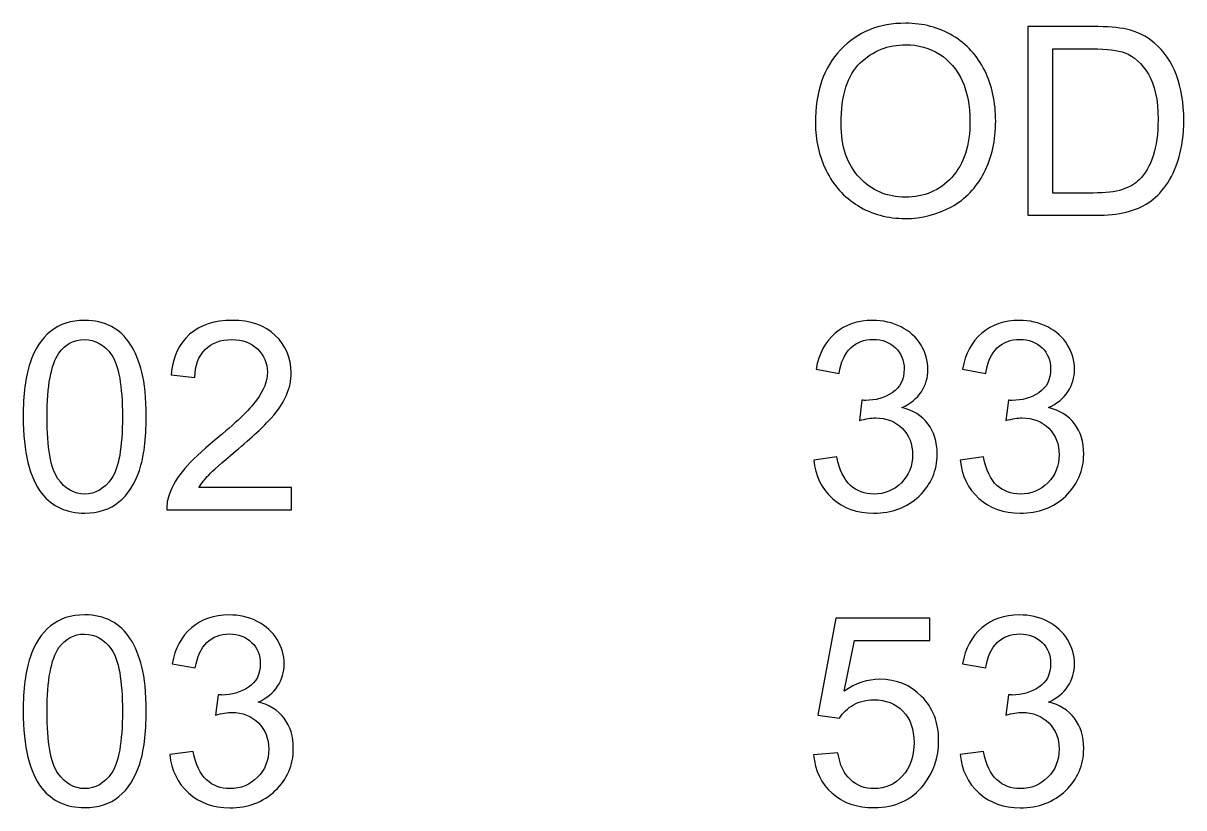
# Model space of a CAD drawing. Header units: centimetres. Extents: x -55.7 to 42.9, y -35.5 to -4.3.
# Drawn here: x -55.74 to -50.15, y -25.29 to -21.52 of the extents above; entities that cross this region are included whole.
import ezdxf

# ---------------------------------------------------------------- set-up
doc = ezdxf.new("R2010")
doc.units = ezdxf.units.CM
doc.header["$MEASUREMENT"] = 0
doc.layers.add('Layer 1', color=7, linetype='Continuous')

msp = doc.modelspace()

# ---------------------------------------------------------------- linework, layer by layer
at = {"layer": 'Layer 1', "color": 250}
for points, knots in [([(-51.92514, -21.99788), (-51.92514, -21.84696), (-51.88471, -21.72885), (-51.80364, -21.64355), (-51.80364, -21.64355), (-51.72257, -21.55825), (-51.61801, -21.51549), (-51.48974, -21.51549), (-51.48974, -21.51549), (-51.40592, -21.51549), (-51.33014, -21.5356), (-51.26283, -21.57561), (-51.26283, -21.57561), (-51.19552, -21.61582), (-51.14409, -21.6717), (-51.10874, -21.74346), (-51.10874, -21.74346), (-51.07339, -21.815), (-51.05582, -21.89649), (-51.05582, -21.9873), (-51.05582, -21.9873), (-51.05582, -22.07959), (-51.07424, -22.16214), (-51.11149, -22.23474), (-51.11149, -22.23474), (-51.14874, -22.30755), (-51.20145, -22.36258), (-51.2696, -22.40005), (-51.2696, -22.40005), (-51.33797, -22.43751), (-51.41142, -22.45614), (-51.49037, -22.45614), (-51.49037, -22.45614), (-51.5761, -22.45614), (-51.65251, -22.43561), (-51.71982, -22.39412), (-51.71982, -22.39412), (-51.78734, -22.35285), (-51.83835, -22.29633), (-51.87307, -22.22479), (-51.87307, -22.22479), (-51.90778, -22.15346), (-51.92514, -22.07768), (-51.92514, -21.99788)], [0, 0, 0, 0, 0.0909091, 0.0909091, 0.0909091, 0.0909091, 0.1818182, 0.1818182, 0.1818182, 0.1818182, 0.2727273, 0.2727273, 0.2727273, 0.2727273, 0.3636364, 0.3636364, 0.3636364, 0.3636364, 0.4545455, 0.4545455, 0.4545455, 0.4545455, 0.5454545, 0.5454545, 0.5454545, 0.5454545, 0.6363636, 0.6363636, 0.6363636, 0.6363636, 0.7272727, 0.7272727, 0.7272727, 0.7272727, 0.8181818, 0.8181818, 0.8181818, 0.8181818, 0.9090909, 0.9090909, 0.9090909, 0.9090909, 1, 1, 1, 1]), ([(-50.90067, -22.44069), (-50.90067, -22.44069), (-50.90067, -21.53158), (-50.90067, -21.53158), (-50.90067, -21.53158), (-50.90067, -21.53158), (-50.58761, -21.53158), (-50.58761, -21.53158), (-50.58761, -21.53158), (-50.51692, -21.53158), (-50.46294, -21.53603), (-50.42569, -21.5447), (-50.42569, -21.5447), (-50.37362, -21.55656), (-50.32917, -21.57836), (-50.29234, -21.60969), (-50.29234, -21.60969), (-50.2445, -21.65033), (-50.20852, -21.70197), (-50.18481, -21.76505), (-50.18481, -21.76505), (-50.16089, -21.82813), (-50.14904, -21.90009), (-50.14904, -21.98116), (-50.14904, -21.98116), (-50.14904, -22.05016), (-50.15708, -22.11134), (-50.17338, -22.16468), (-50.17338, -22.16468), (-50.18947, -22.21802), (-50.21, -22.26225), (-50.2354, -22.29718), (-50.2354, -22.29718), (-50.26059, -22.3321), (-50.2881, -22.35962), (-50.31816, -22.37952), (-50.31816, -22.37952), (-50.34801, -22.39963), (-50.3842, -22.41487), (-50.42653, -22.42524), (-50.42653, -22.42524), (-50.46908, -22.43561), (-50.51776, -22.44069), (-50.57258, -22.44069), (-50.57258, -22.44069), (-50.57258, -22.44069), (-50.90067, -22.44069), (-50.90067, -22.44069)], [0, 0, 0, 0, 0.0833333, 0.0833333, 0.0833333, 0.0833333, 0.1666667, 0.1666667, 0.1666667, 0.1666667, 0.25, 0.25, 0.25, 0.25, 0.3333333, 0.3333333, 0.3333333, 0.3333333, 0.4166667, 0.4166667, 0.4166667, 0.4166667, 0.5, 0.5, 0.5, 0.5, 0.5833333, 0.5833333, 0.5833333, 0.5833333, 0.6666667, 0.6666667, 0.6666667, 0.6666667, 0.75, 0.75, 0.75, 0.75, 0.8333333, 0.8333333, 0.8333333, 0.8333333, 0.9166667, 0.9166667, 0.9166667, 0.9166667, 1, 1, 1, 1]), ([(-51.8011, -21.99979), (-51.8011, -22.10943), (-51.77168, -22.19558), (-51.71283, -22.25866), (-51.71283, -22.25866), (-51.65378, -22.32173), (-51.57991, -22.35327), (-51.49101, -22.35327), (-51.49101, -22.35327), (-51.40041, -22.35327), (-51.32591, -22.32152), (-51.26749, -22.25781), (-51.26749, -22.25781), (-51.20907, -22.1941), (-51.17965, -22.10372), (-51.17965, -21.98666), (-51.17965, -21.98666), (-51.17965, -21.91279), (-51.19235, -21.84823), (-51.21732, -21.79299), (-51.21732, -21.79299), (-51.2423, -21.73774), (-51.27892, -21.69499), (-51.32697, -21.66451), (-51.32697, -21.66451), (-51.37523, -21.63424), (-51.4292, -21.619), (-51.4891, -21.619), (-51.4891, -21.619), (-51.5744, -21.619), (-51.64764, -21.64821), (-51.70902, -21.70684), (-51.70902, -21.70684), (-51.77041, -21.76526), (-51.8011, -21.86305), (-51.8011, -21.99979)], [0, 0, 0, 0, 0.1111111, 0.1111111, 0.1111111, 0.1111111, 0.2222222, 0.2222222, 0.2222222, 0.2222222, 0.3333333, 0.3333333, 0.3333333, 0.3333333, 0.4444444, 0.4444444, 0.4444444, 0.4444444, 0.5555556, 0.5555556, 0.5555556, 0.5555556, 0.6666667, 0.6666667, 0.6666667, 0.6666667, 0.7777778, 0.7777778, 0.7777778, 0.7777778, 0.8888889, 0.8888889, 0.8888889, 0.8888889, 1, 1, 1, 1]), ([(-50.78044, -22.33337), (-50.78044, -22.33337), (-50.58634, -22.33337), (-50.58634, -22.33337), (-50.58634, -22.33337), (-50.52644, -22.33337), (-50.47924, -22.32787), (-50.44516, -22.31665), (-50.44516, -22.31665), (-50.41108, -22.30543), (-50.38399, -22.28977), (-50.36367, -22.26945), (-50.36367, -22.26945), (-50.33509, -22.24109), (-50.31287, -22.20256), (-50.29699, -22.15452), (-50.29699, -22.15452), (-50.28112, -22.10626), (-50.27308, -22.04805), (-50.27308, -21.97926), (-50.27308, -21.97926), (-50.27308, -21.88422), (-50.28874, -21.81119), (-50.31985, -21.76018), (-50.31985, -21.76018), (-50.35118, -21.70896), (-50.38907, -21.67488), (-50.43373, -21.65752), (-50.43373, -21.65752), (-50.4659, -21.64503), (-50.51797, -21.6389), (-50.58931, -21.6389), (-50.58931, -21.6389), (-50.58931, -21.6389), (-50.78044, -21.6389), (-50.78044, -21.6389), (-50.78044, -21.6389), (-50.78044, -21.6389), (-50.78044, -22.33337), (-50.78044, -22.33337)], [0, 0, 0, 0, 0.1, 0.1, 0.1, 0.1, 0.2, 0.2, 0.2, 0.2, 0.3, 0.3, 0.3, 0.3, 0.4, 0.4, 0.4, 0.4, 0.5, 0.5, 0.5, 0.5, 0.6, 0.6, 0.6, 0.6, 0.7, 0.7, 0.7, 0.7, 0.8, 0.8, 0.8, 0.8, 0.9, 0.9, 0.9, 0.9, 1, 1, 1, 1]), ([(-55.74381, -23.41118), (-55.74381, -23.30365), (-55.73281, -23.21708), (-55.71058, -23.15168), (-55.71058, -23.15168), (-55.68857, -23.08606), (-55.65555, -23.03547), (-55.61195, -22.99991), (-55.61195, -22.99991), (-55.56834, -22.96435), (-55.51352, -22.94657), (-55.44748, -22.94657), (-55.44748, -22.94657), (-55.39859, -22.94657), (-55.35583, -22.95652), (-55.319, -22.9762), (-55.319, -22.9762), (-55.28217, -22.99568), (-55.2519, -23.02404), (-55.22777, -23.06108), (-55.22777, -23.06108), (-55.20385, -23.09812), (-55.18501, -23.14321), (-55.17147, -23.19634), (-55.17147, -23.19634), (-55.15771, -23.24947), (-55.15094, -23.32101), (-55.15094, -23.41118), (-55.15094, -23.41118), (-55.15094, -23.51786), (-55.16194, -23.6038), (-55.18374, -23.66941), (-55.18374, -23.66941), (-55.20576, -23.73503), (-55.23857, -23.78562), (-55.28217, -23.82139), (-55.28217, -23.82139), (-55.32577, -23.85716), (-55.38081, -23.87494), (-55.44748, -23.87494), (-55.44748, -23.87494), (-55.53511, -23.87494), (-55.6039, -23.84361), (-55.65386, -23.78075), (-55.65386, -23.78075), (-55.71376, -23.70518), (-55.74381, -23.58178), (-55.74381, -23.41118)], [0, 0, 0, 0, 0.0833333, 0.0833333, 0.0833333, 0.0833333, 0.1666667, 0.1666667, 0.1666667, 0.1666667, 0.25, 0.25, 0.25, 0.25, 0.3333333, 0.3333333, 0.3333333, 0.3333333, 0.4166667, 0.4166667, 0.4166667, 0.4166667, 0.5, 0.5, 0.5, 0.5, 0.5833333, 0.5833333, 0.5833333, 0.5833333, 0.6666667, 0.6666667, 0.6666667, 0.6666667, 0.75, 0.75, 0.75, 0.75, 0.8333333, 0.8333333, 0.8333333, 0.8333333, 0.9166667, 0.9166667, 0.9166667, 0.9166667, 1, 1, 1, 1]), ([(-54.45074, -23.75217), (-54.45074, -23.75217), (-54.45074, -23.85949), (-54.45074, -23.85949), (-54.45074, -23.85949), (-54.45074, -23.85949), (-55.05167, -23.85949), (-55.05167, -23.85949), (-55.05167, -23.85949), (-55.05251, -23.83261), (-55.04828, -23.80678), (-55.03875, -23.78202), (-55.03875, -23.78202), (-55.02351, -23.74096), (-54.99896, -23.70074), (-54.96531, -23.66095), (-54.96531, -23.66095), (-54.93144, -23.62136), (-54.88276, -23.57543), (-54.81926, -23.52336), (-54.81926, -23.52336), (-54.72041, -23.44229), (-54.65352, -23.37816), (-54.61881, -23.33075), (-54.61881, -23.33075), (-54.58409, -23.28354), (-54.56674, -23.23867), (-54.56674, -23.19655), (-54.56674, -23.19655), (-54.56674, -23.15231), (-54.58261, -23.11506), (-54.61415, -23.08458), (-54.61415, -23.08458), (-54.6459, -23.05431), (-54.68718, -23.03907), (-54.73798, -23.03907), (-54.73798, -23.03907), (-54.79174, -23.03907), (-54.83471, -23.05516), (-54.86688, -23.08754), (-54.86688, -23.08754), (-54.89927, -23.11971), (-54.91556, -23.16438), (-54.91599, -23.22131), (-54.91599, -23.22131), (-54.91599, -23.22131), (-55.03071, -23.20967), (-55.03071, -23.20967), (-55.03071, -23.20967), (-55.02288, -23.12395), (-54.99325, -23.05875), (-54.94202, -23.01388), (-54.94202, -23.01388), (-54.8908, -22.96901), (-54.8218, -22.94657), (-54.73544, -22.94657), (-54.73544, -22.94657), (-54.64823, -22.94657), (-54.57923, -22.97091), (-54.52843, -23.01917), (-54.52843, -23.01917), (-54.47741, -23.06764), (-54.45201, -23.12755), (-54.45201, -23.19909), (-54.45201, -23.19909), (-54.45201, -23.2355), (-54.45942, -23.27127), (-54.47445, -23.3064), (-54.47445, -23.3064), (-54.48927, -23.34154), (-54.51403, -23.37858), (-54.54853, -23.41732), (-54.54853, -23.41732), (-54.58304, -23.45626), (-54.6404, -23.5096), (-54.72062, -23.57734), (-54.72062, -23.57734), (-54.78751, -23.63364), (-54.83047, -23.67174), (-54.84952, -23.69185), (-54.84952, -23.69185), (-54.86857, -23.71175), (-54.88424, -23.73185), (-54.89673, -23.75217), (-54.89673, -23.75217), (-54.89673, -23.75217), (-54.45074, -23.75217), (-54.45074, -23.75217)], [0, 0, 0, 0, 0.0454545, 0.0454545, 0.0454545, 0.0454545, 0.0909091, 0.0909091, 0.0909091, 0.0909091, 0.1363636, 0.1363636, 0.1363636, 0.1363636, 0.1818182, 0.1818182, 0.1818182, 0.1818182, 0.2272727, 0.2272727, 0.2272727, 0.2272727, 0.2727273, 0.2727273, 0.2727273, 0.2727273, 0.3181818, 0.3181818, 0.3181818, 0.3181818, 0.3636364, 0.3636364, 0.3636364, 0.3636364, 0.4090909, 0.4090909, 0.4090909, 0.4090909, 0.4545455, 0.4545455, 0.4545455, 0.4545455, 0.5, 0.5, 0.5, 0.5, 0.5454545, 0.5454545, 0.5454545, 0.5454545, 0.5909091, 0.5909091, 0.5909091, 0.5909091, 0.6363636, 0.6363636, 0.6363636, 0.6363636, 0.6818182, 0.6818182, 0.6818182, 0.6818182, 0.7272727, 0.7272727, 0.7272727, 0.7272727, 0.7727273, 0.7727273, 0.7727273, 0.7727273, 0.8181818, 0.8181818, 0.8181818, 0.8181818, 0.8636364, 0.8636364, 0.8636364, 0.8636364, 0.9090909, 0.9090909, 0.9090909, 0.9090909, 0.9545455, 0.9545455, 0.9545455, 0.9545455, 1, 1, 1, 1]), ([(-51.93318, -23.61946), (-51.93318, -23.61946), (-51.82163, -23.60464), (-51.82163, -23.60464), (-51.82163, -23.60464), (-51.80872, -23.66793), (-51.78692, -23.71344), (-51.75623, -23.74138), (-51.75623, -23.74138), (-51.72532, -23.76932), (-51.68786, -23.78329), (-51.64362, -23.78329), (-51.64362, -23.78329), (-51.59113, -23.78329), (-51.54668, -23.76509), (-51.51048, -23.72868), (-51.51048, -23.72868), (-51.4745, -23.69227), (-51.45629, -23.64719), (-51.45629, -23.59342), (-51.45629, -23.59342), (-51.45629, -23.5422), (-51.47302, -23.49987), (-51.50646, -23.46664), (-51.50646, -23.46664), (-51.54011, -23.4334), (-51.58266, -23.41668), (-51.63431, -23.41668), (-51.63431, -23.41668), (-51.65547, -23.41668), (-51.68172, -23.42092), (-51.71305, -23.42917), (-51.71305, -23.42917), (-51.71305, -23.42917), (-51.70056, -23.33117), (-51.70056, -23.33117), (-51.70056, -23.33117), (-51.69315, -23.33202), (-51.68722, -23.33244), (-51.68257, -23.33244), (-51.68257, -23.33244), (-51.63515, -23.33244), (-51.5924, -23.31995), (-51.5543, -23.29519), (-51.5543, -23.29519), (-51.5162, -23.27042), (-51.49715, -23.23211), (-51.49715, -23.18046), (-51.49715, -23.18046), (-51.49715, -23.13961), (-51.51112, -23.10553), (-51.53884, -23.07886), (-51.53884, -23.07886), (-51.56657, -23.05198), (-51.60234, -23.03843), (-51.64616, -23.03843), (-51.64616, -23.03843), (-51.68955, -23.03843), (-51.72575, -23.05219), (-51.75453, -23.07929), (-51.75453, -23.07929), (-51.78353, -23.10659), (-51.80216, -23.14765), (-51.81041, -23.20226), (-51.81041, -23.20226), (-51.81041, -23.20226), (-51.92196, -23.18237), (-51.92196, -23.18237), (-51.92196, -23.18237), (-51.90841, -23.10744), (-51.8773, -23.04944), (-51.82904, -23.00838), (-51.82904, -23.00838), (-51.78057, -22.96731), (-51.72045, -22.94657), (-51.64849, -22.94657), (-51.64849, -22.94657), (-51.59896, -22.94657), (-51.55324, -22.95737), (-51.51154, -22.97853), (-51.51154, -22.97853), (-51.46984, -22.99991), (-51.43788, -23.02891), (-51.41565, -23.06574), (-51.41565, -23.06574), (-51.39364, -23.10257), (-51.38242, -23.14152), (-51.38242, -23.183), (-51.38242, -23.183), (-51.38242, -23.22216), (-51.39301, -23.25793), (-51.41417, -23.29032), (-51.41417, -23.29032), (-51.43534, -23.32249), (-51.46645, -23.3481), (-51.50773, -23.36715), (-51.50773, -23.36715), (-51.45397, -23.37943), (-51.41227, -23.40525), (-51.38242, -23.44441), (-51.38242, -23.44441), (-51.35279, -23.48336), (-51.33797, -23.53225), (-51.33797, -23.59088), (-51.33797, -23.59088), (-51.33797, -23.67026), (-51.36676, -23.73757), (-51.42476, -23.79281), (-51.42476, -23.79281), (-51.48254, -23.84806), (-51.55578, -23.87558), (-51.64425, -23.87558), (-51.64425, -23.87558), (-51.72405, -23.87558), (-51.7903, -23.85187), (-51.84301, -23.80424), (-51.84301, -23.80424), (-51.89571, -23.75683), (-51.92577, -23.69524), (-51.93318, -23.61946)], [0, 0, 0, 0, 0.0333333, 0.0333333, 0.0333333, 0.0333333, 0.0666667, 0.0666667, 0.0666667, 0.0666667, 0.1, 0.1, 0.1, 0.1, 0.1333333, 0.1333333, 0.1333333, 0.1333333, 0.1666667, 0.1666667, 0.1666667, 0.1666667, 0.2, 0.2, 0.2, 0.2, 0.2333333, 0.2333333, 0.2333333, 0.2333333, 0.2666667, 0.2666667, 0.2666667, 0.2666667, 0.3, 0.3, 0.3, 0.3, 0.3333333, 0.3333333, 0.3333333, 0.3333333, 0.3666667, 0.3666667, 0.3666667, 0.3666667, 0.4, 0.4, 0.4, 0.4, 0.4333333, 0.4333333, 0.4333333, 0.4333333, 0.4666667, 0.4666667, 0.4666667, 0.4666667, 0.5, 0.5, 0.5, 0.5, 0.5333333, 0.5333333, 0.5333333, 0.5333333, 0.5666667, 0.5666667, 0.5666667, 0.5666667, 0.6, 0.6, 0.6, 0.6, 0.6333333, 0.6333333, 0.6333333, 0.6333333, 0.6666667, 0.6666667, 0.6666667, 0.6666667, 0.7, 0.7, 0.7, 0.7, 0.7333333, 0.7333333, 0.7333333, 0.7333333, 0.7666667, 0.7666667, 0.7666667, 0.7666667, 0.8, 0.8, 0.8, 0.8, 0.8333333, 0.8333333, 0.8333333, 0.8333333, 0.8666667, 0.8666667, 0.8666667, 0.8666667, 0.9, 0.9, 0.9, 0.9, 0.9333333, 0.9333333, 0.9333333, 0.9333333, 0.9666667, 0.9666667, 0.9666667, 0.9666667, 1, 1, 1, 1]), ([(-51.22685, -23.61946), (-51.22685, -23.61946), (-51.1153, -23.60464), (-51.1153, -23.60464), (-51.1153, -23.60464), (-51.10239, -23.66793), (-51.08059, -23.71344), (-51.0499, -23.74138), (-51.0499, -23.74138), (-51.01899, -23.76932), (-50.98153, -23.78329), (-50.93729, -23.78329), (-50.93729, -23.78329), (-50.8848, -23.78329), (-50.84035, -23.76509), (-50.80415, -23.72868), (-50.80415, -23.72868), (-50.76817, -23.69227), (-50.74996, -23.64719), (-50.74996, -23.59342), (-50.74996, -23.59342), (-50.74996, -23.5422), (-50.76669, -23.49987), (-50.80013, -23.46664), (-50.80013, -23.46664), (-50.83378, -23.4334), (-50.87633, -23.41668), (-50.92798, -23.41668), (-50.92798, -23.41668), (-50.94914, -23.41668), (-50.97539, -23.42092), (-51.00672, -23.42917), (-51.00672, -23.42917), (-51.00672, -23.42917), (-50.99423, -23.33117), (-50.99423, -23.33117), (-50.99423, -23.33117), (-50.98682, -23.33202), (-50.98089, -23.33244), (-50.97624, -23.33244), (-50.97624, -23.33244), (-50.92882, -23.33244), (-50.88607, -23.31995), (-50.84797, -23.29519), (-50.84797, -23.29519), (-50.80987, -23.27042), (-50.79082, -23.23211), (-50.79082, -23.18046), (-50.79082, -23.18046), (-50.79082, -23.13961), (-50.80479, -23.10553), (-50.83251, -23.07886), (-50.83251, -23.07886), (-50.86024, -23.05198), (-50.89601, -23.03843), (-50.93983, -23.03843), (-50.93983, -23.03843), (-50.98322, -23.03843), (-51.01942, -23.05219), (-51.0482, -23.07929), (-51.0482, -23.07929), (-51.0772, -23.10659), (-51.09583, -23.14765), (-51.10408, -23.20226), (-51.10408, -23.20226), (-51.10408, -23.20226), (-51.21563, -23.18237), (-51.21563, -23.18237), (-51.21563, -23.18237), (-51.20208, -23.10744), (-51.17097, -23.04944), (-51.12271, -23.00838), (-51.12271, -23.00838), (-51.07424, -22.96731), (-51.01412, -22.94657), (-50.94216, -22.94657), (-50.94216, -22.94657), (-50.89263, -22.94657), (-50.84691, -22.95737), (-50.80521, -22.97853), (-50.80521, -22.97853), (-50.76351, -22.99991), (-50.73155, -23.02891), (-50.70932, -23.06574), (-50.70932, -23.06574), (-50.68731, -23.10257), (-50.67609, -23.14152), (-50.67609, -23.183), (-50.67609, -23.183), (-50.67609, -23.22216), (-50.68668, -23.25793), (-50.70784, -23.29032), (-50.70784, -23.29032), (-50.72901, -23.32249), (-50.76012, -23.3481), (-50.8014, -23.36715), (-50.8014, -23.36715), (-50.74764, -23.37943), (-50.70594, -23.40525), (-50.67609, -23.44441), (-50.67609, -23.44441), (-50.64646, -23.48336), (-50.63164, -23.53225), (-50.63164, -23.59088), (-50.63164, -23.59088), (-50.63164, -23.67026), (-50.66043, -23.73757), (-50.71843, -23.79281), (-50.71843, -23.79281), (-50.77621, -23.84806), (-50.84945, -23.87558), (-50.93792, -23.87558), (-50.93792, -23.87558), (-51.01772, -23.87558), (-51.08397, -23.85187), (-51.13668, -23.80424), (-51.13668, -23.80424), (-51.18938, -23.75683), (-51.21944, -23.69524), (-51.22685, -23.61946)], [0, 0, 0, 0, 0.0333333, 0.0333333, 0.0333333, 0.0333333, 0.0666667, 0.0666667, 0.0666667, 0.0666667, 0.1, 0.1, 0.1, 0.1, 0.1333333, 0.1333333, 0.1333333, 0.1333333, 0.1666667, 0.1666667, 0.1666667, 0.1666667, 0.2, 0.2, 0.2, 0.2, 0.2333333, 0.2333333, 0.2333333, 0.2333333, 0.2666667, 0.2666667, 0.2666667, 0.2666667, 0.3, 0.3, 0.3, 0.3, 0.3333333, 0.3333333, 0.3333333, 0.3333333, 0.3666667, 0.3666667, 0.3666667, 0.3666667, 0.4, 0.4, 0.4, 0.4, 0.4333333, 0.4333333, 0.4333333, 0.4333333, 0.4666667, 0.4666667, 0.4666667, 0.4666667, 0.5, 0.5, 0.5, 0.5, 0.5333333, 0.5333333, 0.5333333, 0.5333333, 0.5666667, 0.5666667, 0.5666667, 0.5666667, 0.6, 0.6, 0.6, 0.6, 0.6333333, 0.6333333, 0.6333333, 0.6333333, 0.6666667, 0.6666667, 0.6666667, 0.6666667, 0.7, 0.7, 0.7, 0.7, 0.7333333, 0.7333333, 0.7333333, 0.7333333, 0.7666667, 0.7666667, 0.7666667, 0.7666667, 0.8, 0.8, 0.8, 0.8, 0.8333333, 0.8333333, 0.8333333, 0.8333333, 0.8666667, 0.8666667, 0.8666667, 0.8666667, 0.9, 0.9, 0.9, 0.9, 0.9333333, 0.9333333, 0.9333333, 0.9333333, 0.9666667, 0.9666667, 0.9666667, 0.9666667, 1, 1, 1, 1]), ([(-55.62909, -23.41118), (-55.62909, -23.5604), (-55.61152, -23.65968), (-55.5766, -23.70921), (-55.5766, -23.70921), (-55.54167, -23.75852), (-55.4987, -23.78329), (-55.44748, -23.78329), (-55.44748, -23.78329), (-55.39605, -23.78329), (-55.35308, -23.75831), (-55.31815, -23.70878), (-55.31815, -23.70878), (-55.28323, -23.65925), (-55.26566, -23.55998), (-55.26566, -23.41118), (-55.26566, -23.41118), (-55.26566, -23.26153), (-55.28323, -23.16205), (-55.31815, -23.11294), (-55.31815, -23.11294), (-55.35308, -23.06362), (-55.39647, -23.03907), (-55.44854, -23.03907), (-55.44854, -23.03907), (-55.49997, -23.03907), (-55.54083, -23.06087), (-55.57152, -23.10426), (-55.57152, -23.10426), (-55.60983, -23.15951), (-55.62909, -23.26195), (-55.62909, -23.41118)], [0, 0, 0, 0, 0.125, 0.125, 0.125, 0.125, 0.25, 0.25, 0.25, 0.25, 0.375, 0.375, 0.375, 0.375, 0.5, 0.5, 0.5, 0.5, 0.625, 0.625, 0.625, 0.625, 0.75, 0.75, 0.75, 0.75, 0.875, 0.875, 0.875, 0.875, 1, 1, 1, 1]), ([(-55.74381, -24.82998), (-55.74381, -24.72245), (-55.73281, -24.63588), (-55.71058, -24.57048), (-55.71058, -24.57048), (-55.68857, -24.50486), (-55.65555, -24.45427), (-55.61195, -24.41871), (-55.61195, -24.41871), (-55.56834, -24.38315), (-55.51352, -24.36537), (-55.44748, -24.36537), (-55.44748, -24.36537), (-55.39859, -24.36537), (-55.35583, -24.37532), (-55.319, -24.395), (-55.319, -24.395), (-55.28217, -24.41448), (-55.2519, -24.44284), (-55.22777, -24.47988), (-55.22777, -24.47988), (-55.20385, -24.51692), (-55.18501, -24.56201), (-55.17147, -24.61514), (-55.17147, -24.61514), (-55.15771, -24.66827), (-55.15094, -24.73981), (-55.15094, -24.82998), (-55.15094, -24.82998), (-55.15094, -24.93666), (-55.16194, -25.0226), (-55.18374, -25.08821), (-55.18374, -25.08821), (-55.20576, -25.15383), (-55.23857, -25.20442), (-55.28217, -25.24019), (-55.28217, -25.24019), (-55.32577, -25.27596), (-55.38081, -25.29374), (-55.44748, -25.29374), (-55.44748, -25.29374), (-55.53511, -25.29374), (-55.6039, -25.26241), (-55.65386, -25.19955), (-55.65386, -25.19955), (-55.71376, -25.12398), (-55.74381, -25.00058), (-55.74381, -24.82998)], [0, 0, 0, 0, 0.0833333, 0.0833333, 0.0833333, 0.0833333, 0.1666667, 0.1666667, 0.1666667, 0.1666667, 0.25, 0.25, 0.25, 0.25, 0.3333333, 0.3333333, 0.3333333, 0.3333333, 0.4166667, 0.4166667, 0.4166667, 0.4166667, 0.5, 0.5, 0.5, 0.5, 0.5833333, 0.5833333, 0.5833333, 0.5833333, 0.6666667, 0.6666667, 0.6666667, 0.6666667, 0.75, 0.75, 0.75, 0.75, 0.8333333, 0.8333333, 0.8333333, 0.8333333, 0.9166667, 0.9166667, 0.9166667, 0.9166667, 1, 1, 1, 1]), ([(-55.03685, -25.03826), (-55.03685, -25.03826), (-54.9253, -25.02344), (-54.9253, -25.02344), (-54.9253, -25.02344), (-54.91239, -25.08673), (-54.89059, -25.13224), (-54.8599, -25.16018), (-54.8599, -25.16018), (-54.82899, -25.18812), (-54.79153, -25.20209), (-54.74729, -25.20209), (-54.74729, -25.20209), (-54.6948, -25.20209), (-54.65035, -25.18389), (-54.61415, -25.14748), (-54.61415, -25.14748), (-54.57817, -25.11107), (-54.55996, -25.06599), (-54.55996, -25.01222), (-54.55996, -25.01222), (-54.55996, -24.961), (-54.57669, -24.91867), (-54.61013, -24.88544), (-54.61013, -24.88544), (-54.64378, -24.8522), (-54.68633, -24.83548), (-54.73798, -24.83548), (-54.73798, -24.83548), (-54.75914, -24.83548), (-54.78539, -24.83972), (-54.81672, -24.84797), (-54.81672, -24.84797), (-54.81672, -24.84797), (-54.80423, -24.74997), (-54.80423, -24.74997), (-54.80423, -24.74997), (-54.79682, -24.75082), (-54.79089, -24.75124), (-54.78624, -24.75124), (-54.78624, -24.75124), (-54.73882, -24.75124), (-54.69607, -24.73875), (-54.65797, -24.71399), (-54.65797, -24.71399), (-54.61987, -24.68922), (-54.60082, -24.65091), (-54.60082, -24.59926), (-54.60082, -24.59926), (-54.60082, -24.55841), (-54.61479, -24.52433), (-54.64251, -24.49766), (-54.64251, -24.49766), (-54.67024, -24.47078), (-54.70601, -24.45723), (-54.74983, -24.45723), (-54.74983, -24.45723), (-54.79322, -24.45723), (-54.82942, -24.47099), (-54.8582, -24.49809), (-54.8582, -24.49809), (-54.8872, -24.52539), (-54.90583, -24.56645), (-54.91408, -24.62106), (-54.91408, -24.62106), (-54.91408, -24.62106), (-55.02563, -24.60117), (-55.02563, -24.60117), (-55.02563, -24.60117), (-55.01208, -24.52624), (-54.98097, -24.46824), (-54.93271, -24.42718), (-54.93271, -24.42718), (-54.88424, -24.38611), (-54.82412, -24.36537), (-54.75216, -24.36537), (-54.75216, -24.36537), (-54.70263, -24.36537), (-54.65691, -24.37617), (-54.61521, -24.39733), (-54.61521, -24.39733), (-54.57351, -24.41871), (-54.54155, -24.44771), (-54.51932, -24.48454), (-54.51932, -24.48454), (-54.49731, -24.52137), (-54.48609, -24.56032), (-54.48609, -24.6018), (-54.48609, -24.6018), (-54.48609, -24.64096), (-54.49668, -24.67673), (-54.51784, -24.70912), (-54.51784, -24.70912), (-54.53901, -24.74129), (-54.57012, -24.7669), (-54.6114, -24.78595), (-54.6114, -24.78595), (-54.55764, -24.79823), (-54.51594, -24.82405), (-54.48609, -24.86321), (-54.48609, -24.86321), (-54.45646, -24.90216), (-54.44164, -24.95105), (-54.44164, -25.00968), (-54.44164, -25.00968), (-54.44164, -25.08906), (-54.47043, -25.15637), (-54.52843, -25.21161), (-54.52843, -25.21161), (-54.58621, -25.26686), (-54.65945, -25.29438), (-54.74792, -25.29438), (-54.74792, -25.29438), (-54.82772, -25.29438), (-54.89397, -25.27067), (-54.94668, -25.22304), (-54.94668, -25.22304), (-54.99938, -25.17563), (-55.02944, -25.11404), (-55.03685, -25.03826)], [0, 0, 0, 0, 0.0333333, 0.0333333, 0.0333333, 0.0333333, 0.0666667, 0.0666667, 0.0666667, 0.0666667, 0.1, 0.1, 0.1, 0.1, 0.1333333, 0.1333333, 0.1333333, 0.1333333, 0.1666667, 0.1666667, 0.1666667, 0.1666667, 0.2, 0.2, 0.2, 0.2, 0.2333333, 0.2333333, 0.2333333, 0.2333333, 0.2666667, 0.2666667, 0.2666667, 0.2666667, 0.3, 0.3, 0.3, 0.3, 0.3333333, 0.3333333, 0.3333333, 0.3333333, 0.3666667, 0.3666667, 0.3666667, 0.3666667, 0.4, 0.4, 0.4, 0.4, 0.4333333, 0.4333333, 0.4333333, 0.4333333, 0.4666667, 0.4666667, 0.4666667, 0.4666667, 0.5, 0.5, 0.5, 0.5, 0.5333333, 0.5333333, 0.5333333, 0.5333333, 0.5666667, 0.5666667, 0.5666667, 0.5666667, 0.6, 0.6, 0.6, 0.6, 0.6333333, 0.6333333, 0.6333333, 0.6333333, 0.6666667, 0.6666667, 0.6666667, 0.6666667, 0.7, 0.7, 0.7, 0.7, 0.7333333, 0.7333333, 0.7333333, 0.7333333, 0.7666667, 0.7666667, 0.7666667, 0.7666667, 0.8, 0.8, 0.8, 0.8, 0.8333333, 0.8333333, 0.8333333, 0.8333333, 0.8666667, 0.8666667, 0.8666667, 0.8666667, 0.9, 0.9, 0.9, 0.9, 0.9333333, 0.9333333, 0.9333333, 0.9333333, 0.9666667, 0.9666667, 0.9666667, 0.9666667, 1, 1, 1, 1]), ([(-51.93381, -25.04016), (-51.93381, -25.04016), (-51.81655, -25.03022), (-51.81655, -25.03022), (-51.81655, -25.03022), (-51.80787, -25.08737), (-51.78776, -25.13012), (-51.75623, -25.15891), (-51.75623, -25.15891), (-51.72448, -25.1877), (-51.68638, -25.20209), (-51.64171, -25.20209), (-51.64171, -25.20209), (-51.58795, -25.20209), (-51.54244, -25.18177), (-51.5054, -25.14134), (-51.5054, -25.14134), (-51.46815, -25.1007), (-51.44952, -25.04694), (-51.44952, -24.98005), (-51.44952, -24.98005), (-51.44952, -24.91634), (-51.4673, -24.86617), (-51.50307, -24.82934), (-51.50307, -24.82934), (-51.53884, -24.79251), (-51.58562, -24.7741), (-51.64362, -24.7741), (-51.64362, -24.7741), (-51.6796, -24.7741), (-51.71199, -24.78235), (-51.74099, -24.79865), (-51.74099, -24.79865), (-51.76998, -24.81495), (-51.79263, -24.83612), (-51.80914, -24.86215), (-51.80914, -24.86215), (-51.80914, -24.86215), (-51.91392, -24.84861), (-51.91392, -24.84861), (-51.91392, -24.84861), (-51.91392, -24.84861), (-51.82586, -24.38167), (-51.82586, -24.38167), (-51.82586, -24.38167), (-51.82586, -24.38167), (-51.37374, -24.38167), (-51.37374, -24.38167), (-51.37374, -24.38167), (-51.37374, -24.38167), (-51.37374, -24.48835), (-51.37374, -24.48835), (-51.37374, -24.48835), (-51.37374, -24.48835), (-51.73654, -24.48835), (-51.73654, -24.48835), (-51.73654, -24.48835), (-51.73654, -24.48835), (-51.78565, -24.73261), (-51.78565, -24.73261), (-51.78565, -24.73261), (-51.73104, -24.69451), (-51.67368, -24.67546), (-51.61377, -24.67546), (-51.61377, -24.67546), (-51.5344, -24.67546), (-51.46751, -24.70298), (-51.4129, -24.75801), (-51.4129, -24.75801), (-51.35829, -24.81305), (-51.33099, -24.88374), (-51.33099, -24.9701), (-51.33099, -24.9701), (-51.33099, -25.05244), (-51.35512, -25.12356), (-51.40295, -25.18346), (-51.40295, -25.18346), (-51.46137, -25.25691), (-51.54096, -25.29374), (-51.64171, -25.29374), (-51.64171, -25.29374), (-51.72448, -25.29374), (-51.792, -25.27067), (-51.84428, -25.22431), (-51.84428, -25.22431), (-51.89656, -25.17796), (-51.92641, -25.11658), (-51.93381, -25.04016)], [0, 0, 0, 0, 0.0454545, 0.0454545, 0.0454545, 0.0454545, 0.0909091, 0.0909091, 0.0909091, 0.0909091, 0.1363636, 0.1363636, 0.1363636, 0.1363636, 0.1818182, 0.1818182, 0.1818182, 0.1818182, 0.2272727, 0.2272727, 0.2272727, 0.2272727, 0.2727273, 0.2727273, 0.2727273, 0.2727273, 0.3181818, 0.3181818, 0.3181818, 0.3181818, 0.3636364, 0.3636364, 0.3636364, 0.3636364, 0.4090909, 0.4090909, 0.4090909, 0.4090909, 0.4545455, 0.4545455, 0.4545455, 0.4545455, 0.5, 0.5, 0.5, 0.5, 0.5454545, 0.5454545, 0.5454545, 0.5454545, 0.5909091, 0.5909091, 0.5909091, 0.5909091, 0.6363636, 0.6363636, 0.6363636, 0.6363636, 0.6818182, 0.6818182, 0.6818182, 0.6818182, 0.7272727, 0.7272727, 0.7272727, 0.7272727, 0.7727273, 0.7727273, 0.7727273, 0.7727273, 0.8181818, 0.8181818, 0.8181818, 0.8181818, 0.8636364, 0.8636364, 0.8636364, 0.8636364, 0.9090909, 0.9090909, 0.9090909, 0.9090909, 0.9545455, 0.9545455, 0.9545455, 0.9545455, 1, 1, 1, 1]), ([(-51.22685, -25.03826), (-51.22685, -25.03826), (-51.1153, -25.02344), (-51.1153, -25.02344), (-51.1153, -25.02344), (-51.10239, -25.08673), (-51.08059, -25.13224), (-51.0499, -25.16018), (-51.0499, -25.16018), (-51.01899, -25.18812), (-50.98153, -25.20209), (-50.93729, -25.20209), (-50.93729, -25.20209), (-50.8848, -25.20209), (-50.84035, -25.18389), (-50.80415, -25.14748), (-50.80415, -25.14748), (-50.76817, -25.11107), (-50.74996, -25.06599), (-50.74996, -25.01222), (-50.74996, -25.01222), (-50.74996, -24.961), (-50.76669, -24.91867), (-50.80013, -24.88544), (-50.80013, -24.88544), (-50.83378, -24.8522), (-50.87633, -24.83548), (-50.92798, -24.83548), (-50.92798, -24.83548), (-50.94914, -24.83548), (-50.97539, -24.83972), (-51.00672, -24.84797), (-51.00672, -24.84797), (-51.00672, -24.84797), (-50.99423, -24.74997), (-50.99423, -24.74997), (-50.99423, -24.74997), (-50.98682, -24.75082), (-50.98089, -24.75124), (-50.97624, -24.75124), (-50.97624, -24.75124), (-50.92882, -24.75124), (-50.88607, -24.73875), (-50.84797, -24.71399), (-50.84797, -24.71399), (-50.80987, -24.68922), (-50.79082, -24.65091), (-50.79082, -24.59926), (-50.79082, -24.59926), (-50.79082, -24.55841), (-50.80479, -24.52433), (-50.83251, -24.49766), (-50.83251, -24.49766), (-50.86024, -24.47078), (-50.89601, -24.45723), (-50.93983, -24.45723), (-50.93983, -24.45723), (-50.98322, -24.45723), (-51.01942, -24.47099), (-51.0482, -24.49809), (-51.0482, -24.49809), (-51.0772, -24.52539), (-51.09583, -24.56645), (-51.10408, -24.62106), (-51.10408, -24.62106), (-51.10408, -24.62106), (-51.21563, -24.60117), (-51.21563, -24.60117), (-51.21563, -24.60117), (-51.20208, -24.52624), (-51.17097, -24.46824), (-51.12271, -24.42718), (-51.12271, -24.42718), (-51.07424, -24.38611), (-51.01412, -24.36537), (-50.94216, -24.36537), (-50.94216, -24.36537), (-50.89263, -24.36537), (-50.84691, -24.37617), (-50.80521, -24.39733), (-50.80521, -24.39733), (-50.76351, -24.41871), (-50.73155, -24.44771), (-50.70932, -24.48454), (-50.70932, -24.48454), (-50.68731, -24.52137), (-50.67609, -24.56032), (-50.67609, -24.6018), (-50.67609, -24.6018), (-50.67609, -24.64096), (-50.68668, -24.67673), (-50.70784, -24.70912), (-50.70784, -24.70912), (-50.72901, -24.74129), (-50.76012, -24.7669), (-50.8014, -24.78595), (-50.8014, -24.78595), (-50.74764, -24.79823), (-50.70594, -24.82405), (-50.67609, -24.86321), (-50.67609, -24.86321), (-50.64646, -24.90216), (-50.63164, -24.95105), (-50.63164, -25.00968), (-50.63164, -25.00968), (-50.63164, -25.08906), (-50.66043, -25.15637), (-50.71843, -25.21161), (-50.71843, -25.21161), (-50.77621, -25.26686), (-50.84945, -25.29438), (-50.93792, -25.29438), (-50.93792, -25.29438), (-51.01772, -25.29438), (-51.08397, -25.27067), (-51.13668, -25.22304), (-51.13668, -25.22304), (-51.18938, -25.17563), (-51.21944, -25.11404), (-51.22685, -25.03826)], [0, 0, 0, 0, 0.0333333, 0.0333333, 0.0333333, 0.0333333, 0.0666667, 0.0666667, 0.0666667, 0.0666667, 0.1, 0.1, 0.1, 0.1, 0.1333333, 0.1333333, 0.1333333, 0.1333333, 0.1666667, 0.1666667, 0.1666667, 0.1666667, 0.2, 0.2, 0.2, 0.2, 0.2333333, 0.2333333, 0.2333333, 0.2333333, 0.2666667, 0.2666667, 0.2666667, 0.2666667, 0.3, 0.3, 0.3, 0.3, 0.3333333, 0.3333333, 0.3333333, 0.3333333, 0.3666667, 0.3666667, 0.3666667, 0.3666667, 0.4, 0.4, 0.4, 0.4, 0.4333333, 0.4333333, 0.4333333, 0.4333333, 0.4666667, 0.4666667, 0.4666667, 0.4666667, 0.5, 0.5, 0.5, 0.5, 0.5333333, 0.5333333, 0.5333333, 0.5333333, 0.5666667, 0.5666667, 0.5666667, 0.5666667, 0.6, 0.6, 0.6, 0.6, 0.6333333, 0.6333333, 0.6333333, 0.6333333, 0.6666667, 0.6666667, 0.6666667, 0.6666667, 0.7, 0.7, 0.7, 0.7, 0.7333333, 0.7333333, 0.7333333, 0.7333333, 0.7666667, 0.7666667, 0.7666667, 0.7666667, 0.8, 0.8, 0.8, 0.8, 0.8333333, 0.8333333, 0.8333333, 0.8333333, 0.8666667, 0.8666667, 0.8666667, 0.8666667, 0.9, 0.9, 0.9, 0.9, 0.9333333, 0.9333333, 0.9333333, 0.9333333, 0.9666667, 0.9666667, 0.9666667, 0.9666667, 1, 1, 1, 1]), ([(-55.62909, -24.82998), (-55.62909, -24.9792), (-55.61152, -25.07848), (-55.5766, -25.12801), (-55.5766, -25.12801), (-55.54167, -25.17732), (-55.4987, -25.20209), (-55.44748, -25.20209), (-55.44748, -25.20209), (-55.39605, -25.20209), (-55.35308, -25.17711), (-55.31815, -25.12758), (-55.31815, -25.12758), (-55.28323, -25.07805), (-55.26566, -24.97878), (-55.26566, -24.82998), (-55.26566, -24.82998), (-55.26566, -24.68033), (-55.28323, -24.58085), (-55.31815, -24.53174), (-55.31815, -24.53174), (-55.35308, -24.48242), (-55.39647, -24.45787), (-55.44854, -24.45787), (-55.44854, -24.45787), (-55.49997, -24.45787), (-55.54083, -24.47967), (-55.57152, -24.52306), (-55.57152, -24.52306), (-55.60983, -24.57831), (-55.62909, -24.68075), (-55.62909, -24.82998)], [0, 0, 0, 0, 0.125, 0.125, 0.125, 0.125, 0.25, 0.25, 0.25, 0.25, 0.375, 0.375, 0.375, 0.375, 0.5, 0.5, 0.5, 0.5, 0.625, 0.625, 0.625, 0.625, 0.75, 0.75, 0.75, 0.75, 0.875, 0.875, 0.875, 0.875, 1, 1, 1, 1])]:
    msp.add_open_spline(points, degree=3, knots=knots, dxfattribs=at)

doc.saveas('drawing.dxf')
